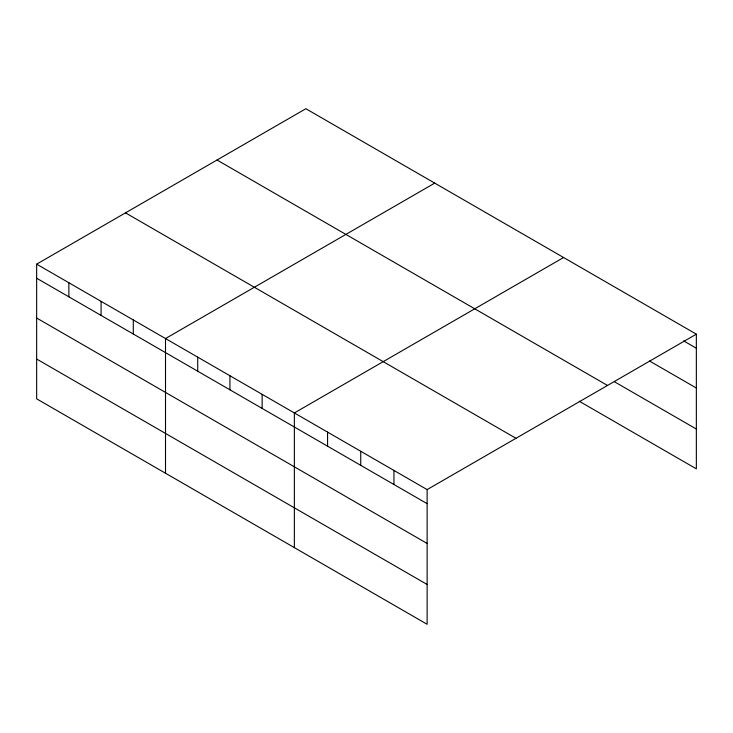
<?xml version="1.0" encoding="UTF-8"?>
<svg xmlns="http://www.w3.org/2000/svg" width="733" height="733" viewBox="0 0 733 733"><rect width="100%" height="100%" fill="white"/><g stroke="black" fill="none" stroke-linecap="round" stroke-linejoin="round"><path stroke-width="1.1" d="M427.128 543.465L427.128 489.598L36.65 264.155L36.65 398.834L427.128 624.278L427.128 543.465L36.65 318.021M579.207 401.217L696.35 468.845L696.35 334.166L305.872 108.722L36.65 264.155M434.733 183.113L165.511 338.554L165.511 473.234M563.585 257.512L294.364 412.945L294.364 547.633M427.128 489.598L696.35 334.166M683.66 340.9L696.35 348.23M649.493 360.975L696.35 388.032M614.346 381.701L696.35 429.043M217.032 160.014L607.51 385.457M125.49 212.863L515.968 438.297M36.65 278.219L427.128 503.663M36.65 359.033L427.128 584.476M393.942 470.43L393.942 484.504M360.746 451.271L360.746 465.336M327.559 432.103L327.559 446.177M262.148 394.345L262.148 408.409M229.933 375.745L229.933 389.819M197.718 357.145L197.718 371.219M133.296 319.954L133.296 334.019M101.081 301.355L101.081 315.419M68.865 282.755L68.865 296.819"/></g></svg>
